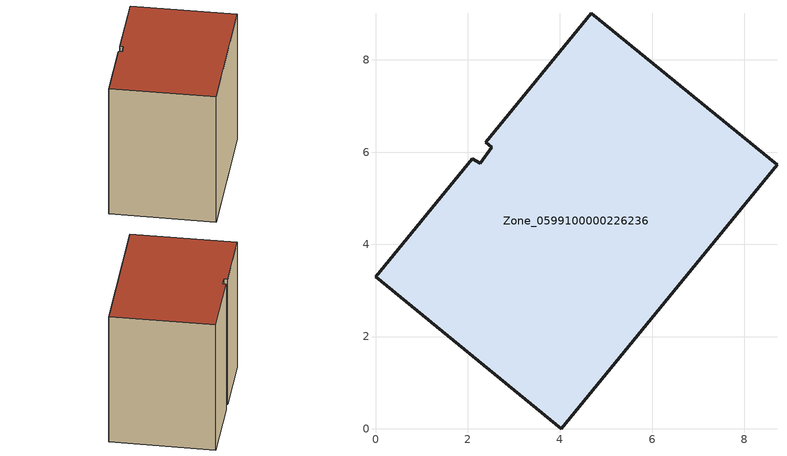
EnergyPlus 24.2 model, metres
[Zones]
Zone_0599100000226236
 floor ground (C_G): 0,3.29 2.1,5.85 2.27,5.76 2.52,6.1 2.39,6.21 4.68,9.01 8.71,5.73 4.03,0 z0
 wall outside (C_F): 4.03,0 8.71,5.73 4.68,9.01 2.39,6.21 2.52,6.1 2.27,5.76 2.1,5.85 0,3.29 4.03,0 z0:7.17
 roof outside (C_R): 2.52,6.1 2.27,5.76 2.1,5.85 0,3.29 4.03,0 8.71,5.73 4.68,9.01 2.39,6.21 z7.17
[BUILDING]
Pand.0599100000226236: North Axis=0; Terrain=City; Loads Convergence Tolerance Value=0.04; Temperature Convergence Tolerance Value=0.4; Solar Distribution=FullExterior; Maximum Number of Warmup Days=25; Minimum Number of Warmup Days=1
[Site:Location]
Rotterdam.The.Hague.AP_ZH_NLD Design_Conditions: Latitude=51.96; Longitude=4.45; Time Zone=1; Elevation=-4.5
[SITE:GROUNDTEMPERATURE:BUILDINGSURFACE]
18, 18, 18, 18, 18, 18, 18, 18, 18, 18, 18, 18
[MATERIAL] Thermal Absorptance=0.9; Solar Absorptance=0.7; Visible Absorptance=0.7
Name | Roughness | Thickness | Conductivity | Density | Specific Heat
G.TC.1946 | MediumSmooth | 0.15 | 1 | 540 | 1210
F.TC.1946 | Rough | 0.3 | 0.857143 | 1920 | 840
R.TC.1946 | MediumRough | 0.2 | 0.909091 | 1500 | 1000
[CONSTRUCTION]
C_G: G.TC.1946
C_F: F.TC.1946
C_R: R.TC.1946
[ZONE]
Zone_0599100000226236: Type=1; Multiplier=1; Ceiling Height=Autocalculate; Volume=Autocalculate; Floor Area=autocalculate; Part of Total Floor Area=Yes
[ZONEINFILTRATION:DESIGNFLOWRATE]
Infil_Zone_0599100000226236: Zone or ZoneList or Space or SpaceList=Zone_0599100000226236; Schedule=AlwaysOn; Design Flow Rate Calculation Method=Flow/Area; Flow Rate per Floor Area=0.003; Constant Term Coefficient=1; Temperature Term Coefficient=0; Velocity Term Coefficient=0; Velocity Squared Term Coefficient=0
[HVACTEMPLATE:ZONE:IDEALLOADSAIRSYSTEM]
Zone_0599100000226236: Maximum Heating Supply Air Temperature=50; Minimum Cooling Supply Air Temperature=13; Maximum Heating Supply Air Humidity Ratio=0.0156; Minimum Cooling Supply Air Humidity Ratio=0.0077; Heating Limit=NoLimit; Cooling Limit=NoLimit; Dehumidification Control Type=ConstantSensibleHeatRatio; Cooling Sensible Heat Ratio=0.7; Dehumidification Setpoint=60; Humidification Control Type=None; Humidification Setpoint=30; Outdoor Air Method=None; Outdoor Air Flow Rate per Person=0.00944; Outdoor Air Flow Rate per Zone Floor Area=0; Outdoor Air Flow Rate per Zone=0; Demand Controlled Ventilation Type=None; Outdoor Air Economizer Type=NoEconomizer; Heat Recovery Type=None; Sensible Heat Recovery Effectiveness=0.7; Latent Heat Recovery Effectiveness=0.65
[ZONECONTROL:THERMOSTAT]
ThermostatControl_Zone_0599100000226236: Zone or ZoneList=Zone_0599100000226236; Control Type Schedule=DualSetpointControlType; Control 1=Thermostat_Zone_0599100000226236; Temperature Difference Between Cutout And Setpoint=0
[THERMOSTATSETPOINT:DUALSETPOINT]
Thermostat_Zone_0599100000226236: Heating Setpoint Temperature Schedule=HeatingSetpoint_Zone_0599100000226236; Cooling Setpoint Temperature Schedule=CoolingSetpoint_Zone_0599100000226236
[SCHEDULE:COMPACT]
HeatingSetpoint_Zone_0599100000226236: Through: 12/31, For: AllDays, Until: 24:00, 21
CoolingSetpoint_Zone_0599100000226236: Through: 12/31, For: AllDays, Until: 24:00, 24
DualSetpointControlType: Through: 12/31, For: AllDays, Until: 24:00, 4
AlwaysOn: Through: 12/31, For: AllDays, Until: 24:00, 1
